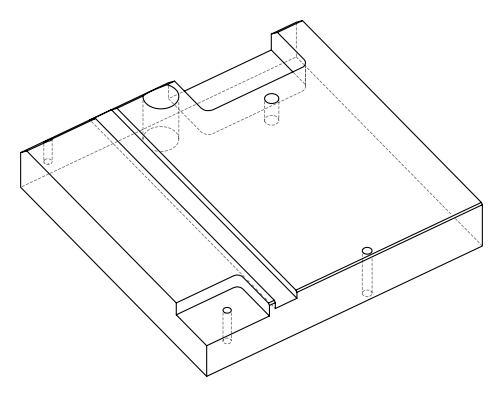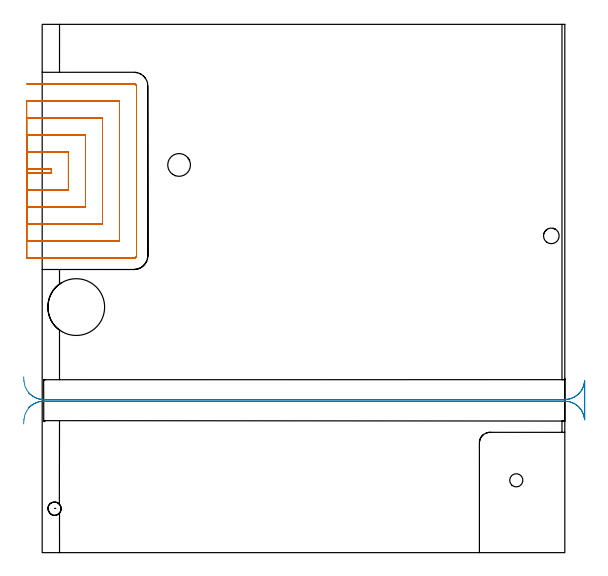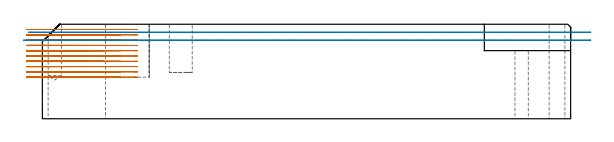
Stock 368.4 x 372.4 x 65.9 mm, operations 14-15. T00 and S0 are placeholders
(PLAN: 15 operations, 9 tool changes, 58.5 min)
(1 INDEXABLE_INSERT_DRILL_THROUGH_HOLE_FROM_SOLID | STEP1HOLE_2 | NXT0302_035 | 0.28 min | 82779 mm3)
(2 INDEXABLE_INSERT_DRILL_BLIND_HOLE_FROM_SOLID | STEP1POCKET | NXT0302_003 | 0.14 min | 6745 mm3)
(3 SPOT_DRILL | STEP1HOLE | NXT0321_9005460120000 | 0.03 min | 1965 mm3)
(4 SPOT_DRILL_1 | STEP1HOLE_1 | NXT0321_9005460120000 | 0.03 min | 1 mm3)
(5 SPOT_DRILL_2 | STEP1POCKET_1 | NXT0321_9005460120000 | 0.03 min | 2 mm3)
(6 DRILL_THROUGH_HOLE_INTO_CENTER | STEP1HOLE | UGT0301_208 | 0.22 min | 3255 mm3)
(7 DRILL_THROUGH_HOLE_INTO_CENTER_1 | STEP1HOLE_1 | UGT0301_505 | 0.29 min | 6241 mm3)
(8 DRILL_BLIND_HOLE_INTO_CENTER | STEP1POCKET_1 | UGT0301_208 | 0.17 min | 2505 mm3)
(9 AREA_MILL | FG_CHAMFER_SURFACE | UGT0205_001 | 0.21 min | 22 mm3)
(10 AREA_MILL_1 | FG_CHAMFER_SURFACE_1 | UGT0205_001 | 7.07 min | 14420 mm3)
(11 AREA_MILL_2 | FG_CHAMFER_SURFACE_2 | UGT0205_001 | 1.56 min | 3004 mm3)
(12 AREA_MILL_3 | FG_CHAMFER_SURFACE_3 | UGT0205_001 | 2.15 min | 504 mm3)
(13 MILL_CORNER_NOTCH_RECTANGULAR | CORNER_NOTCH_RECTANGULAR | NXT0201_011 | Follow Part, ap 3, ae 75% | 10.61 min | 91719 mm3)
(14 MILL_SLOT | SLOT_PARTIAL_RECTANGULAR | NXT0201_012 | Follow Part, ap 4, ae 75% | 32.31 min | 379618 mm3)
(15 MILL_RECTANGULAR_SLOT | SLOT_RECTANGULAR | UGT0201_006 | Follow Part, ap 7, ae 75% | 3.39 min | 116949 mm3)
(TOOL NXT0302_035 | Index. Insert Drill 40mm [880-D4000L40-05] | D40 PA176 FL200 Z2)
(TOOL NXT0302_003 | Index. Insert Drill 16mm [880-D1600L20-05] | D16 PA176 FL80 Z2)
(TOOL NXT0321_9005460120000 | NC Spot Drill, 142deg, 12mm, Carbide, Uncoated | D12 PA142 FL30 Z2)
(TOOL UGT0301_208 | Twist Drill 9.3 mm | D9.3 PA118 FL78 Z2)
(TOOL UGT0301_505 | Carbide Drill 11.0 mm | D11 PA118 FL94 Z2)
(TOOL UGT0205_001 | Chamfer Mill 20 x 3 x 45 deg. | D20 FL50 Z2)
(TOOL NXT0201_011 | ENDMILL 12mm [2P460-1200-NA 1630] | D12 FL38 Z6)
(TOOL NXT0201_012 | ENDMILL 16mm [2P460-1600-NA 1630] | D16 FL38 Z6)
(TOOL UGT0201_006 | End Mill 28 mm | D28 FL25 Z2)
(OP 14 MILL_SLOT)
G17 G21 G94 G90
T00 M6
G54
G17 G0 G90 X-11. Y267.588 S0 M3
G43 Z75.9 H1
Z62.21
G94 G1 X-8. Y267.6 F250.
X-7.772 F500.
X6.5
Y270.6
X-7.77
X-8.
X-11. Y270.612 F250.
Y255.585
X-8. Y255.599
X-7.772 Y255.6 F500.
X18.5
Y282.6
X-7.77
X-8. Y282.601
X-11. Y282.615 F250.
Y243.58
X-8. Y243.599
X-7.772 Y243.6 F500.
X30.5
Y294.6
X-7.77
X-8. Y294.601
X-11. Y294.62 F250.
Y231.57
X-8. Y231.599
G2 X-7.772 Y231.6 R24. F500.
G1 X42.5
Y306.6
X-7.77
G2 X-8. Y306.601 R24.
G1 X-11. Y306.63 F250.
X-10.999 Y219.541
X-8. Y219.598
G2 X-7.772 Y219.6 R12. F500.
G1 X54.5
Y318.6
X-7.77
G2 X-8. Y318.602 R12.
G1 X-10.999 Y318.66 F250.
X-10.772 Y207.6
X-7.772
X64.7 F500.
G3 X66.5 Y209.4 R1.8
G1 Y328.8
G3 X64.7 Y330.6 R1.8
G1 X-7.77
X-10.77 F250.
G0 X-11. Y267.6 Z58.52
G1 X-8.
X6.5 F500.
Y270.6
X-8.
X-11. F250.
Y255.6
X-8.
X18.5 F500.
Y282.6
X-8.
X-11. F250.
Y243.6
X-8.
X30.5 F500.
Y294.6
X-8.
X-11. F250.
Y231.6
X-8.
X42.5 F500.
Y306.6
X-8.
X-11. F250.
Y219.6
X-8.
X54.5 F500.
Y318.6
X-8.
X-11. F250.
Y207.6
X-8.
X64.7 F500.
G3 X66.5 Y209.4 R1.8
G1 Y328.8
G3 X64.7 Y330.6 R1.8
G1 X-8.
X-11. F250.
G0 Y267.6 Z54.83
G1 X-8.
X6.5 F500.
Y270.6
X-8.
X-11. F250.
Y255.6
X-8.
X18.5 F500.
Y282.6
X-8.
X-11. F250.
Y243.6
X-8.
X30.5 F500.
Y294.6
X-8.
X-11. F250.
Y231.6
X-8.
X42.5 F500.
Y306.6
X-8.
X-11. F250.
Y219.6
X-8.
X54.5 F500.
Y318.6
X-8.
X-11. F250.
Y207.6
X-8.
X64.7 F500.
G3 X66.5 Y209.4 R1.8
G1 Y328.8
G3 X64.7 Y330.6 R1.8
G1 X-8.
X-11. F250.
G0 Y267.6 Z51.14
G1 X-8.
X6.5 F500.
Y270.6
X-8.
X-11. F250.
Y255.6
X-8.
X18.5 F500.
Y282.6
X-8.
X-11. F250.
Y243.6
X-8.
X30.5 F500.
Y294.6
X-8.
X-11. F250.
Y231.6
X-8.
X42.5 F500.
Y306.6
X-8.
X-11. F250.
Y219.6
X-8.
X54.5 F500.
Y318.6
X-8.
X-11. F250.
Y207.6
X-8.
X64.7 F500.
G3 X66.5 Y209.4 R1.8
G1 Y328.8
G3 X64.7 Y330.6 R1.8
G1 X-8.
X-11. F250.
G0 Y267.6 Z47.45
G1 X-8.
X6.5 F500.
Y270.6
X-8.
X-11. F250.
Y255.6
X-8.
X18.5 F500.
Y282.6
X-8.
X-11. F250.
Y243.6
X-8.
X30.5 F500.
Y294.6
X-8.
X-11. F250.
Y231.6
X-8.
X42.5 F500.
Y306.6
X-8.
X-11. F250.
Y219.6
X-8.
X54.5 F500.
Y318.6
X-8.
X-11. F250.
Y207.6
X-8.
X64.7 F500.
G3 X66.5 Y209.4 R1.8
G1 Y328.8
G3 X64.7 Y330.6 R1.8
G1 X-8.
X-11. F250.
G0 Y267.6 Z43.76
G1 X-8.
X6.5 F500.
Y270.6
X-8.
X-11. F250.
Y255.6
X-8.
X18.5 F500.
Y282.6
X-8.
X-11. F250.
Y243.6
X-8.
X30.5 F500.
Y294.6
X-8.
X-11. F250.
Y231.6
X-8.
X42.5 F500.
Y306.6
X-8.
X-11. F250.
Y219.6
X-8.
X54.5 F500.
Y318.6
X-8.
X-11. F250.
Y207.6
X-8.
X64.7 F500.
G3 X66.5 Y209.4 R1.8
G1 Y328.8
G3 X64.7 Y330.6 R1.8
G1 X-8.
X-11. F250.
G0 Y267.6 Z40.07
G1 X-8.
X6.5 F500.
Y270.6
X-8.
X-11. F250.
Y255.6
X-8.
X18.5 F500.
Y282.6
X-8.
X-11. F250.
Y243.6
X-8.
X30.5 F500.
Y294.6
X-8.
X-11. F250.
Y231.6
X-8.
X42.5 F500.
Y306.6
X-8.
X-11. F250.
Y219.6
X-8.
X54.5 F500.
Y318.6
X-8.
X-11. F250.
Y207.6
X-8.
X64.7 F500.
G3 X66.5 Y209.4 R1.8
G1 Y328.8
G3 X64.7 Y330.6 R1.8
G1 X-8.
X-11. F250.
G0 Y267.6 Z36.38
G1 X-8.
X6.5 F500.
Y270.6
X-8.
X-11. F250.
Y255.6
X-8.
X18.5 F500.
Y282.6
X-8.
X-11. F250.
Y243.6
X-8.
X30.5 F500.
Y294.6
X-8.
X-11. F250.
Y231.6
X-8.
X42.5 F500.
Y306.6
X-8.
X-11. F250.
Y219.6
X-8.
X54.5 F500.
Y318.6
X-8.
X-11. F250.
Y207.6
X-8.
X64.7 F500.
G3 X66.5 Y209.4 R1.8
G1 Y328.8
G3 X64.7 Y330.6 R1.8
G1 X-8.
X-11. F250.
G0 Y267.6 Z32.69
G1 X-8.
X6.5 F500.
Y270.6
X-8.
X-11. F250.
Y255.6
X-8.
X18.5 F500.
Y282.6
X-8.
X-11. F250.
Y243.6
X-8.
X30.5 F500.
Y294.6
X-8.
X-11. F250.
Y231.6
X-8.
X42.5 F500.
Y306.6
X-8.
X-11. F250.
Y219.6
X-8.
X54.5 F500.
Y318.6
X-8.
X-11. F250.
Y207.6
X-8.
X64.7 F500.
G3 X66.5 Y209.4 R1.8
G1 Y328.8
G3 X64.7 Y330.6 R1.8
G1 X-8.
X-11. F250.
G0 Y267.6 Z29.
G1 X-8.
X6.5 F500.
Y270.6
X-8.
X-11. F250.
Y255.6
X-8.
X18.5 F500.
Y282.6
X-8.
X-11. F250.
Y243.6
X-8.
X30.5 F500.
Y294.6
X-8.
X-11. F250.
Y231.6
X-8.
X42.5 F500.
Y306.6
X-8.
X-11. F250.
Y219.6
X-8.
X54.5 F500.
Y318.6
X-8.
X-11. F250.
Y207.6
X-8.
X64.7 F500.
G3 X66.5 Y209.4 R1.8
G1 Y328.8
G3 X64.7 Y330.6 R1.8
G1 X-8.
X-11. F250.
G0 Z75.9
M5
M2
(OP 15 MILL_RECTANGULAR_SLOT)
G17 G21 G94 G90
T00 M6
G54
G17 G0 G90 X-9.742 Y102.152 S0 M3
G43 Z75.9 H0
Z60.35
G94 G1 X-7.35 Y103.963 F250.
G2 X1.1 Y106.8 R14. F500.
G1 X368.4
G2 X382.37 Y93.716 R14.
G1 X382.4
Y120.984
X382.37
G2 X368.4 Y107.9 R14.
G1 X1.1
G2 X-7.35 Y110.737 R14.
G1 X-9.742 Y112.548 F250.
G0 Z75.9
X-13.07 Y90.749
Z54.8
G1 X-12.868 Y93.742
G2 X1.1 Y106.8 R14. F500.
G1 X368.4
G2 X382.37 Y93.716 R14.
G1 X382.4
Y120.984
X382.37
G2 X368.4 Y107.9 R14.
G1 X1.1
G2 X-12.869 Y120.968 R14.
G1 X-13.069 Y123.962 F250.
G0 Z75.9
M5
M2
